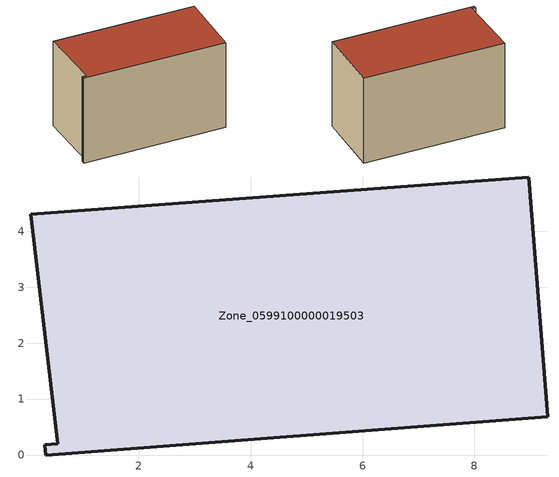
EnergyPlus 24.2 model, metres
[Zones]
Zone_0599100000019503
 floor ground (C_G): 0.55,0.2 0.07,4.31 8.97,4.97 9.31,0.68 0.33,0 0.32,0.18 z0
 wall outside (C_F): 0.33,0 9.31,0.68 8.97,4.97 0.07,4.31 0.55,0.2 0.32,0.18 0.33,0 z0:5.77
 roof outside (C_R): 0.07,4.31 0.55,0.2 0.32,0.18 0.33,0 9.31,0.68 8.97,4.97 z5.77
[BUILDING]
Pand.0599100000019503: North Axis=0; Terrain=City; Loads Convergence Tolerance Value=0.04; Temperature Convergence Tolerance Value=0.4; Solar Distribution=FullExterior; Maximum Number of Warmup Days=25; Minimum Number of Warmup Days=1
[Site:Location]
Rotterdam.The.Hague.AP_ZH_NLD Design_Conditions: Latitude=51.96; Longitude=4.45; Time Zone=1; Elevation=-4.5
[SITE:GROUNDTEMPERATURE:BUILDINGSURFACE]
18, 18, 18, 18, 18, 18, 18, 18, 18, 18, 18, 18
[MATERIAL] Thermal Absorptance=0.9; Solar Absorptance=0.7; Visible Absorptance=0.7
Name | Roughness | Thickness | Conductivity | Density | Specific Heat
G.TI.1946-1964 | MediumSmooth | 0.15 | 1 | 540 | 1210
F.TI.1946-1964 | Rough | 0.3 | 0.857143 | 1920 | 840
R.TI.1946-1964 | MediumRough | 0.2 | 0.277778 | 1500 | 1000
[CONSTRUCTION]
C_G: G.TI.1946-1964
C_F: F.TI.1946-1964
C_R: R.TI.1946-1964
[ZONE]
Zone_0599100000019503: Type=1; Multiplier=1; Ceiling Height=Autocalculate; Volume=Autocalculate; Floor Area=autocalculate; Part of Total Floor Area=Yes
[ZONEINFILTRATION:DESIGNFLOWRATE]
Infil_Zone_0599100000019503: Zone or ZoneList or Space or SpaceList=Zone_0599100000019503; Schedule=AlwaysOn; Design Flow Rate Calculation Method=Flow/Area; Flow Rate per Floor Area=0.003; Constant Term Coefficient=1; Temperature Term Coefficient=0; Velocity Term Coefficient=0; Velocity Squared Term Coefficient=0
[HVACTEMPLATE:ZONE:IDEALLOADSAIRSYSTEM]
Zone_0599100000019503: Maximum Heating Supply Air Temperature=50; Minimum Cooling Supply Air Temperature=13; Maximum Heating Supply Air Humidity Ratio=0.0156; Minimum Cooling Supply Air Humidity Ratio=0.0077; Heating Limit=NoLimit; Cooling Limit=NoLimit; Dehumidification Control Type=ConstantSensibleHeatRatio; Cooling Sensible Heat Ratio=0.7; Dehumidification Setpoint=60; Humidification Control Type=None; Humidification Setpoint=30; Outdoor Air Method=None; Outdoor Air Flow Rate per Person=0.00944; Outdoor Air Flow Rate per Zone Floor Area=0; Outdoor Air Flow Rate per Zone=0; Demand Controlled Ventilation Type=None; Outdoor Air Economizer Type=NoEconomizer; Heat Recovery Type=None; Sensible Heat Recovery Effectiveness=0.7; Latent Heat Recovery Effectiveness=0.65
[ZONECONTROL:THERMOSTAT]
ThermostatControl_Zone_0599100000019503: Zone or ZoneList=Zone_0599100000019503; Control Type Schedule=DualSetpointControlType; Control 1=Thermostat_Zone_0599100000019503; Temperature Difference Between Cutout And Setpoint=0
[THERMOSTATSETPOINT:DUALSETPOINT]
Thermostat_Zone_0599100000019503: Heating Setpoint Temperature Schedule=HeatingSetpoint_Zone_0599100000019503; Cooling Setpoint Temperature Schedule=CoolingSetpoint_Zone_0599100000019503
[SCHEDULE:COMPACT]
HeatingSetpoint_Zone_0599100000019503: Through: 12/31, For: AllDays, Until: 24:00, 21
CoolingSetpoint_Zone_0599100000019503: Through: 12/31, For: AllDays, Until: 24:00, 24
DualSetpointControlType: Through: 12/31, For: AllDays, Until: 24:00, 4
AlwaysOn: Through: 12/31, For: AllDays, Until: 24:00, 1
